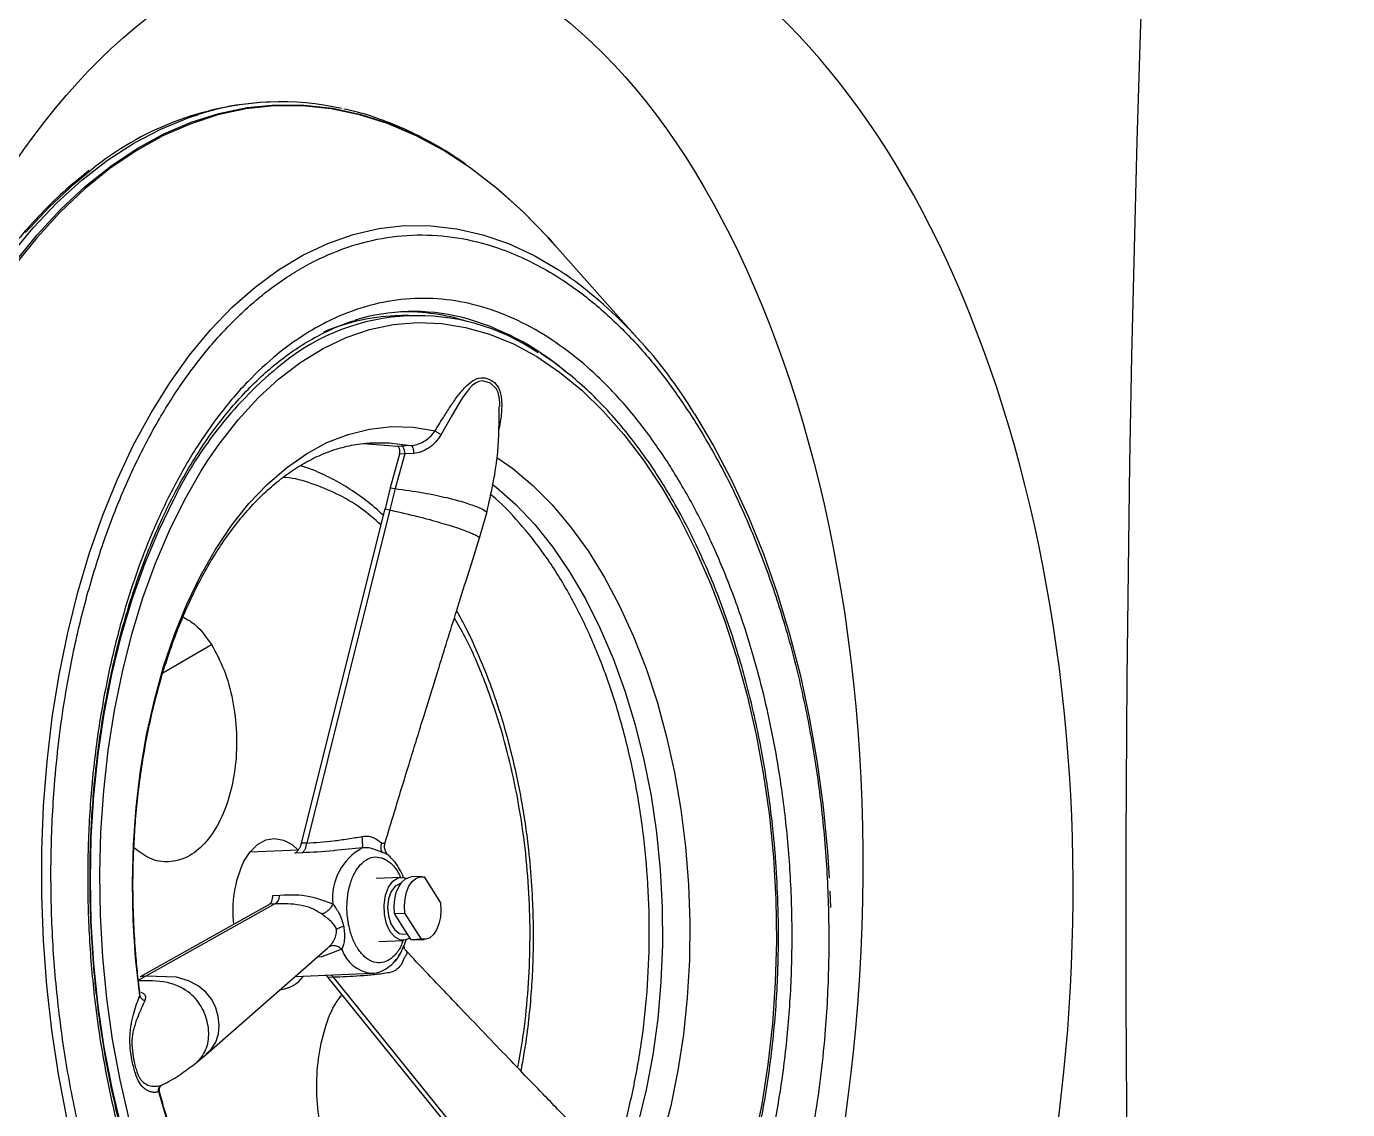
# Model space of a CAD drawing. Extents: x 398 to 509, y 623 to 780.
# Drawn here: x 406.447 to 410.572, y 688.96 to 692.341 of the extents above; entities that cross this region are included whole.
import ezdxf

# ---------------------------------------------------------------- set-up
doc = ezdxf.new("R2010")
doc.units = 0
doc.header["$MEASUREMENT"] = 0
for name, color, linetype in [('1', 4, 'Continuous'), ('2', 3, 'Continuous'), ('JET', 3, 'Continuous')]:
    doc.layers.add(name, color=color, linetype=linetype)

# ---------------------------------------------------------------- blocks, each defined once
blk = doc.blocks.new('5D-R_1645401')
at = {"layer": '1', "color": 3, "linetype": 'Continuous', "lineweight": 25}
for p, q in [((-0.0181, 1.2324), (-0.0696, 1.2328)), ((-1.8101, 0.7107), (-2.129, 0.4498)), ((0.1348, -0.3286), (0.9206, 0.2545)), ((-1.2165, 0.1848), (-1.2936, 0.2103)), ((0.1347, -0.3448), (0.9235, 0.2405)), ((-0.167, -0.0321), (-0.0835, 0.0161)), ((-1.92, -0.0078), (-1.92, -0.0495)), ((-1.5131, -0.0177), (-1.5127, -0.0476)), ((-1.4885, -0.0093), (-1.4878, -0.038)), ((-1.4878, -0.038), (-1.3812, -0.0719)), ((-1.4878, -0.038), (-1.4875, -0.0543)), ((-0.168, -0.0402), (-0.168, -0.0723)), ((0.0288, -0.0723), (0.0288, -0.0402)), ((-1.5125, -0.06), (-1.5251, -0.165)), ((-1.5127, -0.0476), (-1.5124, -0.06)), ((-1.4875, -0.0543), (-1.3838, -0.0874)), ((-1.3838, -0.0874), (-1.3812, -0.0719)), ((-1.3812, -0.0719), (-1.3152, -0.0913)), ((0.0278, -0.0482), (-0.0557, -0.0964)), ((0.0278, -0.0804), (-0.0139, -0.1045)), ((0.0278, -0.0482), (0.0278, -0.0804)), ((0.0288, -0.0723), (0.0278, -0.0804)), ((-1.3838, -0.0874), (-1.3192, -0.1064)), ((-1.3192, -0.1064), (-1.3152, -0.0913)), ((-0.2871, -0.4101), (-1.3192, -0.1064)), ((-1.3152, -0.0913), (-0.287, -0.3938)), ((-0.168, -0.1045), (-0.168, -0.1813)), ((-0.0557, -0.1286), (-0.0557, -0.0964)), ((-0.0139, -0.1045), (-0.0557, -0.1286)), ((0.0091, -0.1045), (0.0091, -0.0912)), ((0.0288, -0.1813), (0.0288, -0.1045)), ((-1.5271, -0.1446), (-1.5272, -0.138)), ((-0.265, -0.2206), (-0.2599, -0.3081)), ((0.1273, -0.4466), (0.1273, -0.207)), ((0.0486, -0.2979), (0.0696, -0.3616)), ((0.1348, -0.3286), (0.1347, -0.3448)), ((0.0412, -0.3403), (0.0363, -0.3352)), ((0.0392, -0.3361), (0.0412, -0.3403)), ((0.3579, -0.7334), (0.0425, -0.3413)), ((0.0696, -0.3616), (0.0705, -0.3761)), ((-0.287, -0.3938), (-0.2871, -0.4101)), ((-0.2574, -0.4097), (-0.2575, -0.4317)), ((-2.6031, -0.4145), (-2.6031, -0.4256)), ((-0.2664, -0.421), (-0.2664, -0.572)), ((-0.1283, -0.5063), (-0.1286, -0.4841)), ((-0.1018, -0.5008), (0.1074, -0.9125)), ((-0.1018, -0.5008), (-0.1015, -0.5172)), ((-0.1015, -0.5172), (0.1084, -0.9305)), ((-0.8366, -0.8202), (-0.9185, -0.6655)), ((0.3878, -0.7726), (0.3591, -0.7348)), ((0.4488, -0.8777), (0.448, -0.8756)), ((0.4699, -0.8856), (0.4691, -0.8877)), ((0.1074, -0.9125), (0.1209, -0.939)), ((0.1074, -0.9125), (0.1084, -0.9305)), ((0.1667, -0.9345), (0.1582, -0.9341))]:
    blk.add_line(p, q, dxfattribs=at)
at = {"layer": '1', "color": 3, "linetype": 'Continuous', "lineweight": 25, "flags": 128}
for points in [[(-1.576, 0.8712), (-1.4731, 0.9267), (-1.3641, 0.9782), (-1.2495, 1.0255), (-1.1297, 1.0683), (-1.0052, 1.1064), (-0.8767, 1.1397), (-0.7446, 1.168), (-0.6096, 1.1912), (-0.4722, 1.2092), (-0.3331, 1.2219), (-0.1928, 1.2293), (-0.1101, 1.2311)], [(-1.4917, -0.6538), (-1.5428, -0.6154), (-1.6161, -0.5532), (-1.6815, -0.488), (-1.7387, -0.4204), (-1.7873, -0.3506), (-1.8272, -0.2789), (-1.8582, -0.2058), (-1.8801, -0.1316), (-1.8927, -0.0567), (-1.896, 0.0186), (-1.89, 0.0938), (-1.8748, 0.1685), (-1.8503, 0.2425), (-1.8168, 0.3152), (-1.7744, 0.3864), (-1.7233, 0.4556), (-1.6637, 0.5226), (-1.5961, 0.5869), (-1.5206, 0.6483), (-1.4378, 0.7064), (-1.348, 0.761), (-1.2516, 0.8117), (-1.1493, 0.8583), (-1.0414, 0.9006), (-0.9286, 0.9384), (-0.8115, 0.9714), (-0.6905, 0.9995), (-0.5664, 1.0225), (-0.4397, 1.0404), (-0.3112, 1.053), (-0.1814, 1.0603), (-0.0511, 1.0622), (0.0792, 1.0588), (0.2087, 1.05), (0.3367, 1.0359), (0.4627, 1.0165), (0.586, 0.992), (0.706, 0.9625)], [(-1.4653, 0.249), (-1.4285, 0.2974), (-1.3735, 0.3578), (-1.3104, 0.4156), (-1.2397, 0.4703), (-1.1618, 0.5216), (-1.0771, 0.5693), (-0.9862, 0.6129), (-0.8896, 0.6524), (-0.788, 0.6873), (-0.6819, 0.7175), (-0.5721, 0.7428), (-0.4592, 0.763), (-0.3438, 0.7781), (-0.2268, 0.7879), (-0.1088, 0.7923), (0.0094, 0.7914), (0.1272, 0.7852), (0.2437, 0.7736), (0.3584, 0.7568), (0.4703, 0.7348), (0.579, 0.7078), (0.6836, 0.676)], [(-1.3829, 0.2307), (-1.3724, 0.243), (-1.3157, 0.3022), (-1.251, 0.3586), (-1.1786, 0.4117), (-1.0991, 0.4614), (-1.0129, 0.5072), (-0.9207, 0.5488), (-0.8229, 0.5861), (-0.7203, 0.6187), (-0.6135, 0.6464), (-0.5031, 0.6691), (-0.39, 0.6866), (-0.2748, 0.6988), (-0.1582, 0.7056), (-0.0411, 0.707), (0.0758, 0.703), (0.1918, 0.6935), (0.3061, 0.6787), (0.418, 0.6587), (0.5267, 0.6335), (0.6316, 0.6034), (0.7319, 0.5685), (0.7949, 0.5432)], [(-2.1342, -1.23), (-2.2188, -1.1558), (-2.2955, -1.0788), (-2.3639, -0.9992), (-2.4237, -0.9173), (-2.4748, -0.8335), (-2.5169, -0.748), (-2.5499, -0.6612), (-2.5737, -0.5734), (-2.5882, -0.4849), (-2.5933, -0.3961), (-2.589, -0.3073), (-2.5754, -0.2188), (-2.5524, -0.1309), (-2.5202, -0.044), (-2.4789, 0.0416), (-2.4286, 0.1256), (-2.3695, 0.2076), (-2.3019, 0.2874), (-2.226, 0.3647), (-2.142, 0.4392), (-2.1168, 0.4598)], [(0.5383, -1.1772), (0.402, -1.1978), (0.2637, -1.2131), (0.1239, -1.2232), (-0.0168, -1.2279), (-0.1576, -1.2272), (-0.2981, -1.2212), (-0.4376, -1.2098), (-0.5755, -1.1931), (-0.7111, -1.1712), (-0.844, -1.1442), (-0.9735, -1.1121), (-1.099, -1.0752), (-1.22, -1.0336), (-1.336, -0.9874), (-1.4464, -0.9369), (-1.5509, -0.8823), (-1.6488, -0.8239), (-1.7399, -0.7618), (-1.8236, -0.6964), (-1.8997, -0.628), (-1.9677, -0.5568), (-2.0275, -0.4831), (-2.0787, -0.4074), (-2.1211, -0.3298), (-2.1546, -0.2508), (-2.1789, -0.1707), (-2.194, -0.0899), (-2.1999, -0.0086), (-2.1964, 0.0727), (-2.1836, 0.1537), (-2.1615, 0.234), (-2.1304, 0.3133), (-2.0902, 0.3912), (-2.0411, 0.4675), (-2.0256, 0.4889)], [(0.5777, -0.8608), (0.4691, -0.8877)], [(-2.129, 0.4498), (-2.1466, 0.4353), (-2.2298, 0.3606), (-2.305, 0.2832), (-2.3718, 0.2033), (-2.4301, 0.1212), (-2.4796, 0.0371), (-2.5202, -0.0485), (-2.5516, -0.1354), (-2.5738, -0.2232), (-2.5867, -0.3116), (-2.5902, -0.4003), (-2.5843, -0.489), (-2.5691, -0.5773), (-2.5446, -0.665), (-2.5109, -0.7516), (-2.4681, -0.8368), (-2.4164, -0.9204), (-2.3559, -1.002), (-2.2869, -1.0813), (-2.2097, -1.1581), (-2.1246, -1.2319)], [(-1.6241, 0.2654), (-1.6366, 0.2656), (-1.6524, 0.2646), (-1.6678, 0.2614), (-1.6805, 0.2561), (-1.6979, 0.2384), (-1.7058, 0.2146), (-1.7047, 0.2031), (-1.6999, 0.1918), (-1.6926, 0.1816), (-1.6825, 0.1711), (-1.6711, 0.1613), (-1.6573, 0.1507), (-1.6411, 0.1393), (-1.5981, 0.1115), (-1.5436, 0.0779), (-1.5436, 0.0779)], [(0.1667, -0.9345), (0.0492, -0.9425), (-0.0689, -0.9453), (-0.1871, -0.9426), (-0.3045, -0.9346), (-0.4205, -0.9213), (-0.5344, -0.9028), (-0.6453, -0.8792), (-0.7527, -0.8506), (-0.8559, -0.8173), (-0.9542, -0.7793), (-1.0471, -0.7371), (-1.1339, -0.6907), (-1.2142, -0.6406), (-1.2874, -0.587), (-1.3531, -0.5302), (-1.4109, -0.4707), (-1.4604, -0.4087), (-1.5013, -0.3446), (-1.5333, -0.2789), (-1.5564, -0.2119), (-1.5702, -0.1441), (-1.5748, -0.0759), (-1.5701, -0.0077), (-1.5561, 0.0601)], [(-0.0835, 0.0161), (-0.0608, 0.0164), (-0.0385, 0.0137), (-0.0179, 0.0082), (0, 0), (0.0141, -0.0103), (0.0238, -0.0222), (0.0284, -0.0351), (0.0278, -0.0482)], [(-1.5272, -0.138), (-1.5247, -0.085), (-1.5131, -0.0177)], [(-0.0557, -0.0964), (-0.0784, -0.0968), (-0.1007, -0.0941), (-0.1213, -0.0885), (-0.1392, -0.0804), (-0.1533, -0.07), (-0.163, -0.0581), (-0.1676, -0.0453), (-0.167, -0.0321)], [(-0.0557, -0.1286), (-0.0784, -0.1289), (-0.1007, -0.1262), (-0.1213, -0.1207), (-0.1392, -0.1125), (-0.1533, -0.1022), (-0.163, -0.0903), (-0.1676, -0.0774), (-0.168, -0.0723)], [(0.022, -0.0837), (0.0276, -0.0956), (0.0276, -0.1134), (0.0181, -0.1303), (0, -0.1446), (-0.0249, -0.1551), (-0.0542, -0.1606), (-0.085, -0.1606), (-0.1143, -0.1551), (-0.1392, -0.1446), (-0.1573, -0.1303), (-0.1668, -0.1134), (-0.1668, -0.0956), (-0.164, -0.0884)], [(-0.1483, -0.1065), (-0.148, -0.1084), (-0.141, -0.1237), (-0.1253, -0.1366), (-0.1029, -0.1457), (-0.0765, -0.1498), (-0.0492, -0.1484), (-0.0244, -0.1417), (-0.0051, -0.1305), (0.0065, -0.1162), (0.0091, -0.1045)], [(0.577, -1.0087), (0.4517, -1.0328), (0.3237, -1.0516), (0.1937, -1.0652), (0.0624, -1.0733), (-0.0696, -1.076), (-0.2016, -1.0733), (-0.3329, -1.0652), (-0.4629, -1.0516), (-0.5909, -1.0328), (-0.7162, -1.0087), (-0.8383, -0.9795), (-0.9564, -0.9454), (-1.07, -0.9065), (-1.1785, -0.863), (-1.2813, -0.8151), (-1.378, -0.7632)], [(-0.2365, -0.5932), (-0.2667, -0.5718), (-0.2888, -0.5473), (-0.302, -0.5208), (-0.3056, -0.4933), (-0.2996, -0.4659), (-0.2841, -0.4398), (-0.2664, -0.4215)], [(-1.861, -1.4487), (-1.9669, -1.3837), (-2.0657, -1.3151), (-2.1571, -1.2432), (-2.2408, -1.1682), (-2.3163, -1.0904), (-2.3835, -1.0101), (-2.4421, -0.9275), (-2.4919, -0.8431), (-2.5326, -0.757), (-2.5642, -0.6697), (-2.5734, -0.6377)], [(0.5513, -0.9837), (0.4272, -1.0068), (0.3005, -1.0247), (0.172, -1.0373), (0.0422, -1.0446), (-0.0881, -1.0465), (-0.2184, -1.043), (-0.3479, -1.0342), (-0.4759, -1.0201), (-0.6019, -1.0008), (-0.7252, -0.9763), (-0.8452, -0.9468), (-0.9612, -0.9124), (-1.0726, -0.8733), (-1.179, -0.8298), (-1.2796, -0.782), (-1.3742, -0.7301), (-1.462, -0.6745), (-1.4917, -0.6538)], [(0.3587, -0.7357), (0.3451, -0.7197), (0.3218, -0.7033), (0.2963, -0.6936), (0.2694, -0.6901), (0.242, -0.6919), (0.2149, -0.6985), (0.1889, -0.7103), (0.165, -0.7276), (0.144, -0.7508), (0.1269, -0.7805), (0.1144, -0.8171), (0.1074, -0.9125), (0.1074, -0.9125)], [(-2.2275, -1.1919), (-2.3044, -1.1145), (-2.373, -1.0346), (-2.4149, -0.9788)]]:
    blk.add_lwpolyline(points, dxfattribs=at)
at = {"layer": '1', "color": 3, "linetype": 'Continuous', "lineweight": 25}
for centre, radius, start, end in [((-0.8674, -0.4176), 1.4707, 118.8021, 141.9501), ((-1.116, -0.0864), 0.8273, 137.3838, 162.9639), ((-1.2487, -0.0079), 0.6694, 143.3196, 217.032), ((-1.286, -0.0468), 0.6459, 160.0954, 178.6537), ((-1.2994, -0.0187), 0.6322, 163.9559, 194.3151), ((-1.2777, -0.0473), 0.6423, 180.1915, 200.9594), ((-1.7446, -0.4145), 0.8583, 164.8511, 195.0744), ((-0.1061, -0.1437), 0.1765, 205.8225, 274.1829), ((0.0184, -0.1923), 0.1098, 285.9385, 352.2569), ((-0.7783, 0.3358), 1.252, 216.6258, 241.3785), ((-1.6488, -0.4095), 0.9544, 180.9645, 216.6151), ((0.0652, -0.5018), 0.1017, 2.8463, 52.4006), ((-0.0728, -0.2815), 0.352, 242.2977, 274.8494)]:
    blk.add_arc(centre, radius, start, end, dxfattribs=at)
for points, knots in [([(-1.5544, 0.8705), (-1.5079, 0.896), (-1.415, 0.9469), (-1.2579, 1.0148), (-1.088, 1.0757), (-0.9024, 1.1283), (-0.7061, 1.1707), (-0.4991, 1.2021), (-0.2863, 1.2213), (-0.0696, 1.2277), (0.1471, 1.2213), (0.3367, 1.2042), (0.4985, 1.1813), (0.6334, 1.1566), (0.7843, 1.1223), (0.9487, 1.0757), (1.1188, 1.0149), (1.2752, 0.9466), (1.4173, 0.8717), (1.5469, 0.7897), (1.6653, 0.6994), (1.7706, 0.6012), (1.8618, 0.4941), (1.9353, 0.3808), (1.9895, 0.2613), (2.0228, 0.1385), (2.0339, 0.0134), (2.0228, -0.1117), (1.9932, -0.2212), (1.9536, -0.3146), (1.9108, -0.3924), (1.8514, -0.4796), (1.7707, -0.5745), (1.6652, -0.6726), (1.5475, -0.7633), (1.4593, -0.817), (1.4152, -0.8438)], [0, 0, 0, 0, 0.029122, 0.058246, 0.089117, 0.11999, 0.152147, 0.184307, 0.217148, 0.249992, 0.282834, 0.315678, 0.337137, 0.358548, 0.38001, 0.41088, 0.441754, 0.470875, 0.5, 0.529122, 0.558246, 0.589117, 0.61999, 0.652147, 0.684307, 0.717148, 0.749992, 0.782834, 0.815678, 0.837137, 0.858548, 0.88001, 0.91088, 0.941754, 0.970876, 1, 1, 1, 1]), ([(1.275, -0.7629), (1.3149, -0.7386), (1.3948, -0.69), (1.5014, -0.6078), (1.5969, -0.519), (1.6794, -0.422), (1.746, -0.3194), (1.7951, -0.2112), (1.8253, -0.0999), (1.8353, 0.0134), (1.8253, 0.1266), (1.7984, 0.2258), (1.7626, 0.3103), (1.7238, 0.3809), (1.67, 0.4598), (1.5969, 0.5457), (1.5015, 0.6346), (1.3943, 0.7164), (1.2769, 0.7907), (1.1483, 0.8585), (1.0066, 0.9203), (0.8526, 0.9754), (0.6845, 1.023), (0.5068, 1.0615), (0.3194, 1.0898), (0.1266, 1.1073), (-0.0696, 1.1131), (-0.2658, 1.1073), (-0.4375, 1.0917), (-0.584, 1.0711), (-0.7062, 1.0487), (-0.8429, 1.0176), (-0.9918, 0.9754), (-1.1457, 0.9203), (-1.288, 0.8588), (-1.3721, 0.8126), (-1.4142, 0.7896)], [0, 0, 0, 0, 0.029122, 0.058246, 0.089116, 0.11999, 0.152147, 0.184307, 0.217148, 0.249992, 0.282833, 0.315678, 0.337137, 0.358548, 0.38001, 0.41088, 0.441754, 0.470875, 0.5, 0.529122, 0.558246, 0.589117, 0.61999, 0.652147, 0.684307, 0.717148, 0.749992, 0.782833, 0.815678, 0.837137, 0.858548, 0.88001, 0.91088, 0.941753, 0.970876, 1, 1, 1, 1]), ([(-0.0696, 1.0687), (-0.113, 1.0682), (-0.1736, 1.0676), (-0.2625, 1.0631), (-0.3376, 1.0578), (-0.4264, 1.049), (-0.5186, 1.0371), (-0.6139, 1.0218), (-0.7104, 1.0029), (-0.807, 0.9804), (-0.9028, 0.9544), (-0.9971, 0.9248), (-1.0891, 0.8918), (-1.1783, 0.8554), (-1.2641, 0.8158), (-1.3461, 0.7731), (-1.4239, 0.7275), (-1.4971, 0.679), (-1.5655, 0.6279), (-1.6286, 0.5742), (-1.6864, 0.5182), (-1.7378, 0.4597), (-1.7701, 0.4198), (-1.7833, 0.3991), (-1.7834, 0.3989)], [0, 0, 0, 0, 0.059397, 0.083056, 0.122338, 0.162993, 0.206486, 0.251755, 0.29837, 0.345988, 0.394367, 0.44333, 0.492745, 0.542515, 0.592565, 0.642843, 0.69331, 0.743945, 0.794736, 0.845684, 0.896804, 0.948125, 0.999692, 1, 1, 1, 1]), ([(1.6477, 0.3931), (1.6456, 0.3965), (1.6298, 0.4212), (1.5938, 0.4657), (1.5396, 0.5262), (1.4783, 0.5842), (1.4111, 0.6399), (1.338, 0.6929), (1.2595, 0.743), (1.1757, 0.7901), (1.0872, 0.8339), (0.9942, 0.8744), (0.8973, 0.9113), (0.7968, 0.9446), (0.6934, 0.974), (0.5877, 0.9994), (0.4807, 1.0208), (0.3741, 1.038), (0.2707, 1.051), (0.1798, 1.0593), (0.0986, 1.0645), (0.0186, 1.068), (-0.0381, 1.0684), (-0.0696, 1.0687)], [0, 0, 0, 0, 0.008361, 0.061458, 0.114546, 0.167616, 0.220662, 0.273676, 0.326652, 0.379578, 0.432445, 0.485236, 0.537928, 0.590483, 0.642841, 0.694897, 0.746454, 0.797091, 0.84572, 0.890677, 0.922616, 0.957095, 1, 1, 1, 1]), ([(1.4152, -0.8438), (1.3687, -0.8692), (1.2758, -0.9202), (1.1187, -0.9881), (0.9488, -1.049), (0.7632, -1.1016), (0.5669, -1.144), (0.36, -1.1753), (0.1471, -1.1946), (-0.0696, -1.201), (-0.2863, -1.1946), (-0.4759, -1.1774), (-0.6377, -1.1546), (-0.7725, -1.1299), (-0.9235, -1.0956), (-1.0879, -1.049), (-1.258, -0.9882), (-1.4144, -0.9198), (-1.5565, -0.845), (-1.6861, -0.763), (-1.8045, -0.6727), (-1.9098, -0.5745), (-2.0009, -0.4674), (-2.0745, -0.3541), (-2.1287, -0.2346), (-2.162, -0.1117), (-2.1731, 0.0134), (-2.162, 0.1384), (-2.1324, 0.2479), (-2.0928, 0.3413), (-2.05, 0.4192), (-1.9906, 0.5063), (-1.9099, 0.6013), (-1.8044, 0.6993), (-1.6867, 0.79), (-1.5985, 0.8437), (-1.5544, 0.8705)], [0, 0, 0, 0, 0.029122, 0.058246, 0.089117, 0.11999, 0.152147, 0.184307, 0.217148, 0.249992, 0.282834, 0.315678, 0.337137, 0.358548, 0.38001, 0.41088, 0.441754, 0.470875, 0.5, 0.529122, 0.558246, 0.589117, 0.61999, 0.652147, 0.684307, 0.717148, 0.749992, 0.782834, 0.815678, 0.837137, 0.858548, 0.88001, 0.91088, 0.941754, 0.970876, 1, 1, 1, 1]), ([(-1.4142, 0.7896), (-1.4541, 0.7653), (-1.534, 0.7167), (-1.6406, 0.6346), (-1.7361, 0.5457), (-1.8186, 0.4487), (-1.8852, 0.3461), (-1.9343, 0.2379), (-1.9645, 0.1266), (-1.9745, 0.0134), (-1.9645, -0.0999), (-1.9376, -0.199), (-1.9018, -0.2836), (-1.863, -0.3541), (-1.8092, -0.433), (-1.7361, -0.519), (-1.6407, -0.6079), (-1.5335, -0.6897), (-1.4161, -0.7639), (-1.2875, -0.8317), (-1.1458, -0.8936), (-0.9918, -0.9487), (-0.8237, -0.9963), (-0.646, -1.0347), (-0.4586, -1.0631), (-0.2658, -1.0805), (-0.0696, -1.0863), (0.1266, -1.0805), (0.2983, -1.065), (0.4448, -1.0443), (0.567, -1.0219), (0.7037, -0.9909), (0.8526, -0.9487), (1.0065, -0.8935), (1.1488, -0.832), (1.2329, -0.7859), (1.275, -0.7629)], [0, 0, 0, 0, 0.029122, 0.058246, 0.089116, 0.11999, 0.152147, 0.184307, 0.217148, 0.249992, 0.282833, 0.315678, 0.337137, 0.358548, 0.38001, 0.41088, 0.441754, 0.470875, 0.5, 0.529122, 0.558246, 0.589117, 0.61999, 0.652147, 0.684307, 0.717148, 0.749992, 0.782833, 0.815678, 0.837137, 0.858548, 0.88001, 0.91088, 0.941753, 0.970876, 1, 1, 1, 1]), ([(0.757, 0.5152), (0.7339, 0.5247), (0.6652, 0.5531), (0.5396, 0.59), (0.3832, 0.6259), (0.2202, 0.6506), (0.0536, 0.6644), (-0.1148, 0.667), (-0.2825, 0.6584), (-0.4475, 0.6387), (-0.6073, 0.6082), (-0.7601, 0.5672), (-0.9036, 0.5164), (-1.036, 0.4563), (-1.156, 0.3879), (-1.2596, 0.3114), (-1.3247, 0.256), (-1.35, 0.225), (-1.3514, 0.2233)], [0, 0, 0, 0, 0.034744, 0.103407, 0.172071, 0.240734, 0.309397, 0.37806, 0.446724, 0.515387, 0.58405, 0.652713, 0.721377, 0.79004, 0.858703, 0.927367, 0.99603, 1, 1, 1, 1]), ([(0.7143, 0.4788), (0.6886, 0.4559), (0.6422, 0.4144), (0.5797, 0.3586), (0.5275, 0.3122), (0.4755, 0.266), (0.4138, 0.2112), (0.3361, 0.1425), (0.2424, 0.06), (0.1482, -0.0226), (0.0849, -0.0776), (0.0586, -0.1006)], [0, 0, 0, 0, 0.117918, 0.213732, 0.287447, 0.35753, 0.45268, 0.570843, 0.713483, 0.880584, 1, 1, 1, 1]), ([(-0.0695, 0.3039), (-0.107, 0.3034), (-0.1596, 0.3027), (-0.2369, 0.2983), (-0.3025, 0.293), (-0.3799, 0.2843), (-0.46, 0.2724), (-0.5424, 0.257), (-0.6254, 0.2382), (-0.7081, 0.2158), (-0.7895, 0.1899), (-0.8686, 0.1605), (-0.9367, 0.1319), (-0.9765, 0.1119), (-0.9923, 0.1039)], [0, 0, 0, 0, 0.112082, 0.157256, 0.232167, 0.309724, 0.392695, 0.479025, 0.567888, 0.658627, 0.750785, 0.844029, 0.938121, 1, 1, 1, 1]), ([(0.4408, 0.2352), (0.4094, 0.2424), (0.3351, 0.2594), (0.2119, 0.2774), (0.0737, 0.2902), (-0.0671, 0.2944), (-0.2079, 0.2904), (-0.3464, 0.2781), (-0.4809, 0.2579), (-0.6225, 0.2276), (-0.7667, 0.1848), (-0.8873, 0.1393), (-0.9498, 0.1065), (-0.9699, 0.0959)], [0, 0, 0, 0, 0.067305, 0.158737, 0.252092, 0.34546, 0.438814, 0.532182, 0.6236, 0.715033, 0.831995, 0.945782, 1, 1, 1, 1]), ([(0.4522, 0.2453), (0.4337, 0.2496), (0.3852, 0.261), (0.3054, 0.275), (0.2169, 0.2874), (0.1392, 0.2952), (0.069, 0.3002), (0.0019, 0.3033), (-0.0452, 0.3037), (-0.0695, 0.3039)], [0, 0, 0, 0, 0.111593, 0.293426, 0.466824, 0.622034, 0.7359, 0.863635, 1, 1, 1, 1]), ([(-1.5561, 0.0601), (-1.5685, 0.0682), (-1.5919, 0.0837), (-1.6243, 0.1063), (-1.6496, 0.1252), (-1.6685, 0.1408), (-1.6822, 0.1532), (-1.6976, 0.1691), (-1.7127, 0.1901), (-1.7179, 0.2168), (-1.7088, 0.2406), (-1.6939, 0.258), (-1.6752, 0.2663), (-1.6594, 0.27), (-1.6417, 0.2714), (-1.6141, 0.2708), (-1.5823, 0.2666), (-1.5572, 0.2598), (-1.5481, 0.2574)], [0, 0, 0, 0, 0.089, 0.169232, 0.241014, 0.284826, 0.324901, 0.36149, 0.434702, 0.511778, 0.598997, 0.681099, 0.720567, 0.761412, 0.799404, 0.841109, 0.941869, 1, 1, 1, 1]), ([(-1.2935, 0.2103), (-1.3562, 0.2273), (-1.4649, 0.2568), (-1.5768, 0.2609), (-1.6242, 0.2626)], [0, 0, 0, 0, 0.576411, 1, 1, 1, 1]), ([(-1.3812, -0.0719), (-1.3761, -0.0436), (-1.3691, -0.0044), (-1.3558, 0.052), (-1.3467, 0.0866), (-1.3375, 0.1173), (-1.3258, 0.1521), (-1.3119, 0.1865), (-1.3006, 0.2062), (-1.295, 0.2115), (-1.2938, 0.2101), (-1.2937, 0.2099)], [0, 0, 0, 0, 0.263327, 0.366248, 0.455986, 0.537167, 0.613775, 0.762478, 0.911182, 0.98779, 1, 1, 1, 1]), ([(-2.3824, 0.1906), (-2.3912, 0.1793), (-2.4188, 0.144), (-2.4581, 0.0827), (-2.5006, 0.0067), (-2.5355, -0.0712), (-2.5593, -0.1345), (-2.5685, -0.1721), (-2.5712, -0.1829)], [0, 0, 0, 0, 0.095705, 0.299386, 0.504011, 0.709796, 0.917009, 1, 1, 1, 1]), ([(-1.3152, -0.0913), (-1.3078, -0.0637), (-1.2975, -0.0254), (-1.2806, 0.0297), (-1.2695, 0.0638), (-1.2589, 0.094), (-1.2491, 0.1202), (-1.2402, 0.1422), (-1.2324, 0.16), (-1.2254, 0.1741), (-1.2201, 0.1826), (-1.2171, 0.1861), (-1.2166, 0.1847), (-1.2166, 0.1846)], [0, 0, 0, 0, 0.26727, 0.372028, 0.463139, 0.545015, 0.621583, 0.695796, 0.769379, 0.842962, 0.917175, 0.993743, 1, 1, 1, 1]), ([(-0.2783, -0.1493), (-0.309, -0.1386), (-0.3895, -0.1104), (-0.5168, -0.0655), (-0.6664, -0.0126), (-0.828, 0.045), (-1.0135, 0.1114), (-1.1458, 0.1593), (-1.2165, 0.1848)], [0, 0, 0, 0, 0.097723, 0.256616, 0.406091, 0.575438, 0.773397, 1, 1, 1, 1]), ([(-1.5561, 0.0601), (-1.5553, 0.0611), (-1.5536, 0.0631), (-1.5502, 0.0677), (-1.5468, 0.0728), (-1.5446, 0.0762), (-1.5436, 0.0779)], [0, 0, 0, 0, 0.243844, 0.49999, 0.756142, 1, 1, 1, 1]), ([(-1.5131, -0.0177), (-1.5136, -0.0113), (-1.5147, 0.0022), (-1.5235, 0.0234), (-1.537, 0.0442), (-1.5497, 0.0547), (-1.5561, 0.0601)], [0, 0, 0, 0, 0.224005, 0.47408, 0.734485, 1, 1, 1, 1]), ([(-1.5436, 0.0779), (-1.5355, 0.0721), (-1.5196, 0.0608), (-1.5023, 0.0379), (-1.4909, 0.0138), (-1.4893, -0.0018), (-1.4885, -0.0093)], [0, 0, 0, 0, 0.267639, 0.526365, 0.768619, 1, 1, 1, 1]), ([(-1.4885, -0.0093), (-1.4897, -0.0092), (-1.4923, -0.009), (-1.4964, -0.0091), (-1.5006, -0.0096), (-1.5045, -0.0106), (-1.5079, -0.0121), (-1.5105, -0.0138), (-1.5123, -0.0157), (-1.5129, -0.017), (-1.5131, -0.0177)], [0, 0, 0, 0, 0.114716, 0.237582, 0.366576, 0.498967, 0.631506, 0.760949, 0.884469, 1, 1, 1, 1]), ([(-1.4878, -0.038), (-1.4891, -0.0379), (-1.4917, -0.0376), (-1.4958, -0.0377), (-1.5001, -0.0383), (-1.504, -0.0395), (-1.5075, -0.0412), (-1.5101, -0.0432), (-1.5119, -0.0454), (-1.5125, -0.0469), (-1.5127, -0.0476)], [0, 0, 0, 0, 0.114921, 0.23807, 0.367372, 0.500004, 0.632629, 0.761939, 0.885084, 1, 1, 1, 1]), ([(-1.4875, -0.0543), (-1.4889, -0.0538), (-1.4916, -0.053), (-1.4959, -0.0524), (-1.5, -0.0524), (-1.5038, -0.053), (-1.5071, -0.0541), (-1.5097, -0.0557), (-1.5117, -0.0577), (-1.5122, -0.0594), (-1.5125, -0.0601)], [0, 0, 0, 0, 0.1275031, 0.2540727, 0.3822604, 0.5073468, 0.6297373, 0.7549501, 0.8789094, 1, 1, 1, 1]), ([(-1.3006, -0.1139), (-1.3069, -0.12), (-1.3303, -0.1429), (-1.3648, -0.1849), (-1.4042, -0.2397), (-1.4362, -0.2969), (-1.4563, -0.3389), (-1.4634, -0.3621), (-1.4644, -0.3652)], [0, 0, 0, 0, 0.0809251, 0.3005897, 0.5211685, 0.7428515, 0.9659766, 1, 1, 1, 1]), ([(-1.2698, -0.1209), (-1.2882, -0.1404), (-1.3287, -0.1832), (-1.3737, -0.2541), (-1.4089, -0.3316), (-1.4275, -0.3873), (-1.4302, -0.4172), (-1.4304, -0.42)], [0, 0, 0, 0, 0.210936, 0.463221, 0.715544, 0.973171, 1, 1, 1, 1]), ([(-0.1657, -0.096), (-0.1691, -0.0971), (-0.1813, -0.101), (-0.2, -0.1105), (-0.221, -0.1236), (-0.232, -0.1344), (-0.2372, -0.1395)], [0, 0, 0, 0, 0.1171102, 0.4144751, 0.721296, 1, 1, 1, 1]), ([(-0.2293, -0.1566), (-0.2247, -0.149), (-0.2152, -0.1336), (-0.1933, -0.116), (-0.1747, -0.1084), (-0.168, -0.1057)], [0, 0, 0, 0, 0.377509, 0.777589, 1, 1, 1, 1]), ([(0.0288, -0.1057), (0.0352, -0.1082), (0.0538, -0.1157), (0.0756, -0.1337), (0.0921, -0.1567), (0.0975, -0.181), (0.0923, -0.2056), (0.0756, -0.2294), (0.0482, -0.2498), (0.0133, -0.2654), (-0.0137, -0.2708), (-0.0268, -0.2735)], [0, 0, 0, 0, 0.063006, 0.184356, 0.301425, 0.411812, 0.526626, 0.646998, 0.768844, 0.887777, 1, 1, 1, 1]), ([(0.0497, -0.1055), (0.0482, -0.1047), (0.041, -0.1007), (0.0325, -0.098), (0.0257, -0.0958)], [0, 0, 0, 0, 0.2052356, 1, 1, 1, 1]), ([(0.0598, -0.0996), (0.0591, -0.1002), (0.0572, -0.1018), (0.0482, -0.1033), (0.0446, -0.1026), (0.044, -0.1025), (0.0442, -0.1025), (0.0442, -0.1026)], [0, 0, 0, 0, 0.299285, 0.794673, 0.89118, 0.996432, 1, 1, 1, 1]), ([(0.0928, -0.134), (0.0927, -0.134), (0.0835, -0.1233), (0.0649, -0.1126), (0.0502, -0.1065), (0.0451, -0.1044)], [0, 0, 0, 0, 0.000762, 0.6536924, 1, 1, 1, 1]), ([(0.1271, -0.2071), (0.1271, -0.2067), (0.1284, -0.1973), (0.1235, -0.179), (0.112, -0.1546), (0.0937, -0.1337), (0.0728, -0.1171), (0.0567, -0.109), (0.0497, -0.1055)], [0, 0, 0, 0, 0.0092128, 0.2243783, 0.4303344, 0.6394515, 0.8435435, 1, 1, 1, 1]), ([(0.0588, -0.1008), (0.0595, -0.1001), (0.0633, -0.096), (0.0675, -0.0951), (0.0716, -0.0963), (0.0739, -0.0977), (0.075, -0.0985), (0.0753, -0.0987), (0.0774, -0.1002), (0.0824, -0.104), (0.0955, -0.11), (0.11, -0.1186), (0.1231, -0.1335), (0.1262, -0.1467), (0.1278, -0.1536)], [0, 0, 0, 0, 0.034046, 0.188399, 0.261831, 0.308088, 0.320971, 0.324949, 0.327299, 0.434597, 0.543608, 0.680475, 0.832968, 1, 1, 1, 1]), ([(-0.0696, -0.9435), (-0.1075, -0.9431), (-0.1608, -0.9424), (-0.239, -0.9382), (-0.3054, -0.9331), (-0.3837, -0.9246), (-0.4649, -0.9132), (-0.5483, -0.8985), (-0.6324, -0.8804), (-0.7161, -0.8589), (-0.7983, -0.8342), (-0.8784, -0.8062), (-0.9557, -0.7752), (-1.0296, -0.7413), (-1.0996, -0.7047), (-1.1653, -0.6656), (-1.2263, -0.6242), (-1.2824, -0.5807), (-1.3332, -0.5353), (-1.3785, -0.4882), (-1.4183, -0.4396), (-1.4522, -0.3895), (-1.4803, -0.338), (-1.5024, -0.285), (-1.5177, -0.2303), (-1.5262, -0.1814), (-1.5262, -0.1507), (-1.5262, -0.1388)], [0, 0, 0, 0, 0.049123, 0.068944, 0.101808, 0.135833, 0.172225, 0.210075, 0.249011, 0.288736, 0.329038, 0.369763, 0.410797, 0.452056, 0.493483, 0.535045, 0.576726, 0.618539, 0.660512, 0.702709, 0.745234, 0.788238, 0.831925, 0.87656, 0.922456, 0.969935, 1, 1, 1, 1]), ([(-0.3007, -0.2199), (-0.3011, -0.2128), (-0.3017, -0.1992), (-0.2943, -0.1813), (-0.2861, -0.1706), (-0.2805, -0.164), (-0.2789, -0.1611), (-0.2781, -0.1598)], [0, 0, 0, 0, 0.296111, 0.561036, 0.794894, 0.900218, 1, 1, 1, 1]), ([(-0.2377, -0.139), (-0.2384, -0.14), (-0.242, -0.1446), (-0.2519, -0.1495), (-0.2657, -0.1524), (-0.2746, -0.1502), (-0.279, -0.1491)], [0, 0, 0, 0, 0.076823, 0.390903, 0.704921, 1, 1, 1, 1]), ([(-0.2781, -0.1598), (-0.2776, -0.1585), (-0.2767, -0.1558), (-0.2771, -0.1516), (-0.2788, -0.1487), (-0.2785, -0.1495), (-0.2784, -0.1496)], [0, 0, 0, 0, 0.206025, 0.423487, 0.90625, 1, 1, 1, 1]), ([(-0.2475, -0.1588), (-0.2498, -0.1598), (-0.2545, -0.1616), (-0.2624, -0.1624), (-0.2704, -0.162), (-0.2756, -0.1605), (-0.2781, -0.1598)], [0, 0, 0, 0, 0.258133, 0.5145614, 0.7634841, 1, 1, 1, 1]), ([(-0.2475, -0.1588), (-0.252, -0.1679), (-0.2583, -0.1808), (-0.2652, -0.2041), (-0.2651, -0.2154), (-0.265, -0.2206)], [0, 0, 0, 0, 0.560684, 0.798467, 1, 1, 1, 1]), ([(-0.2373, -0.1394), (-0.2374, -0.1395), (-0.2412, -0.1415), (-0.2444, -0.1503), (-0.2475, -0.1588)], [0, 0, 0, 0, 0.03226, 1, 1, 1, 1]), ([(-0.0268, -0.2735), (-0.0407, -0.275), (-0.0692, -0.2781), (-0.1129, -0.2745), (-0.1534, -0.2648), (-0.1878, -0.2495), (-0.2143, -0.2297), (-0.2311, -0.2063), (-0.2373, -0.181), (-0.232, -0.1646), (-0.2293, -0.1566)], [0, 0, 0, 0, 0.122833, 0.25, 0.377168, 0.499999, 0.622832, 0.75, 0.877167, 1, 1, 1, 1]), ([(0.1278, -0.1536), (0.1295, -0.1688), (0.1328, -0.1998), (0.1351, -0.2601), (0.1349, -0.3011), (0.1348, -0.3286)], [0, 0, 0, 0, 0.240286, 0.48952, 1, 1, 1, 1]), ([(1.3871, -0.1356), (1.3873, -0.142), (1.3883, -0.1688), (1.3818, -0.2141), (1.3678, -0.2714), (1.3466, -0.3263), (1.3188, -0.3801), (1.2843, -0.4327), (1.2432, -0.4839), (1.1959, -0.5336), (1.1423, -0.5815), (1.0828, -0.6275), (1.0176, -0.6711), (0.9469, -0.7123), (0.8713, -0.7507), (0.791, -0.7861), (0.7066, -0.8183), (0.6184, -0.8469), (0.5394, -0.8692), (0.4889, -0.8804), (0.4698, -0.8847)], [0, 0, 0, 0, 0.0212246, 0.0882182, 0.1497809, 0.2103592, 0.2700487, 0.3290447, 0.3875491, 0.4457313, 0.5037184, 0.5615982, 0.619421, 0.6772069, 0.7349684, 0.7926949, 0.8503535, 0.9078818, 0.9651704, 1, 1, 1, 1]), ([(-0.0696, -1.0772), (-0.1129, -1.0767), (-0.1734, -1.076), (-0.2624, -1.0717), (-0.3377, -1.0665), (-0.4268, -1.0578), (-0.5194, -1.0461), (-0.6149, -1.031), (-0.7118, -1.0124), (-0.8088, -0.9903), (-0.905, -0.9647), (-0.9996, -0.9356), (-1.0919, -0.9031), (-1.1813, -0.8674), (-1.2673, -0.8286), (-1.3496, -0.7869), (-1.4275, -0.7423), (-1.5009, -0.6951), (-1.5693, -0.6454), (-1.6326, -0.5934), (-1.6904, -0.5392), (-1.7426, -0.4831), (-1.789, -0.4251), (-1.8293, -0.3654), (-1.8636, -0.3039), (-1.8907, -0.2407), (-1.9069, -0.1954), (-1.9119, -0.1712), (-1.9124, -0.1686)], [0, 0, 0, 0, 0.048615, 0.068078, 0.100379, 0.133824, 0.16961, 0.206858, 0.245211, 0.284383, 0.324171, 0.364427, 0.40504, 0.445926, 0.487023, 0.528287, 0.569687, 0.611205, 0.652838, 0.694595, 0.736499, 0.778591, 0.820933, 0.863608, 0.906724, 0.950413, 0.994825, 1, 1, 1, 1]), ([(1.7661, -0.1929), (1.7646, -0.1987), (1.7577, -0.2263), (1.7374, -0.2751), (1.7059, -0.3388), (1.6669, -0.4011), (1.6213, -0.4619), (1.5691, -0.521), (1.5106, -0.5782), (1.4458, -0.6332), (1.3752, -0.6858), (1.299, -0.7359), (1.2174, -0.7832), (1.1308, -0.8275), (1.0396, -0.8686), (0.9442, -0.9064), (0.845, -0.9407), (0.7425, -0.9713), (0.6374, -0.9981), (0.5305, -1.021), (0.4231, -1.0399), (0.3178, -1.0544), (0.2209, -1.0646), (0.1358, -1.0709), (0.0411, -1.0759), (-0.0262, -1.0767), (-0.0696, -1.0772)], [0, 0, 0, 0, 0.012086, 0.0575, 0.102661, 0.147597, 0.192353, 0.236973, 0.281496, 0.325953, 0.370366, 0.414746, 0.459098, 0.503423, 0.547713, 0.591954, 0.636119, 0.680169, 0.724031, 0.76758, 0.810566, 0.852403, 0.891318, 0.92304, 0.950456, 1, 1, 1, 1]), ([(-0.265, -0.2206), (-0.2659, -0.2203), (-0.2677, -0.2197), (-0.276, -0.2193), (-0.2875, -0.2193), (-0.2964, -0.2197), (-0.3007, -0.2199)], [0, 0, 0, 0, 0.242377, 0.499965, 0.757579, 1, 1, 1, 1]), ([(-0.287, -0.3938), (-0.2877, -0.3664), (-0.2888, -0.3257), (-0.2946, -0.2659), (-0.2987, -0.2351), (-0.3007, -0.2199)], [0, 0, 0, 0, 0.510492, 0.759729, 1, 1, 1, 1]), ([(-0.0219, -0.289), (-0.0073, -0.2879), (0.0136, -0.2864), (0.0373, -0.2927), (0.045, -0.2962), (0.0486, -0.2979)], [0, 0, 0, 0, 0.559857, 0.797683, 1, 1, 1, 1]), ([(-0.2599, -0.3081), (-0.2598, -0.3089), (-0.2576, -0.3464), (-0.2575, -0.3784), (-0.2574, -0.4097)], [0, 0, 0, 0, 0.023059, 1, 1, 1, 1]), ([(-0.1286, -0.4841), (-0.1282, -0.4525), (-0.1275, -0.395), (-0.1039, -0.3432), (-0.0932, -0.3198)], [0, 0, 0, 0, 0.548419, 1, 1, 1, 1]), ([(-0.0932, -0.3198), (-0.0891, -0.317), (-0.0801, -0.3109), (-0.0567, -0.2972), (-0.0363, -0.2924), (-0.0219, -0.289)], [0, 0, 0, 0, 0.203368, 0.439758, 1, 1, 1, 1]), ([(-0.0932, -0.3198), (-0.0895, -0.3221), (-0.0819, -0.327), (-0.0724, -0.3368), (-0.0658, -0.3473), (-0.0646, -0.3535), (-0.0641, -0.3565)], [0, 0, 0, 0, 0.242413, 0.500013, 0.757613, 1, 1, 1, 1]), ([(-0.0137, -0.3124), (-0.016, -0.3129), (-0.0206, -0.314), (-0.0294, -0.3188), (-0.04, -0.3281), (-0.0529, -0.3428), (-0.0602, -0.3518), (-0.0641, -0.3565)], [0, 0, 0, 0, 0.099792, 0.205113, 0.438939, 0.703878, 1, 1, 1, 1]), ([(-0.0219, -0.289), (-0.0213, -0.2917), (-0.0201, -0.2969), (-0.0179, -0.3036), (-0.0158, -0.3089), (-0.0144, -0.3113), (-0.0137, -0.3124)], [0, 0, 0, 0, 0.25813, 0.514569, 0.763472, 1, 1, 1, 1]), ([(0.0363, -0.3352), (0.0345, -0.3332), (0.0298, -0.328), (0.017, -0.3192), (0.0038, -0.3137), (-0.0066, -0.3118), (-0.0114, -0.3122), (-0.0137, -0.3124)], [0, 0, 0, 0, 0.1868793, 0.4929098, 0.7630732, 0.8847329, 1, 1, 1, 1]), ([(0.0486, -0.2979), (0.0458, -0.3012), (0.0401, -0.3081), (0.0362, -0.32), (0.0358, -0.3299), (0.0384, -0.3345), (0.0392, -0.3361)], [0, 0, 0, 0, 0.2733598, 0.5638778, 0.8544148, 1, 1, 1, 1]), ([(0.1348, -0.3286), (0.1322, -0.33), (0.1292, -0.3316), (0.1275, -0.3338), (0.1273, -0.3342)], [0, 0, 0, 0, 0.8405949, 1, 1, 1, 1]), ([(0.7796, -0.328), (0.7535, -0.341), (0.7012, -0.3669), (0.604, -0.3892), (0.5013, -0.3971), (0.3979, -0.3895), (0.3029, -0.366), (0.2308, -0.3366), (0.2007, -0.312), (0.1904, -0.3035)], [0, 0, 0, 0, 0.153434, 0.306798, 0.460238, 0.613536, 0.76695, 0.920342, 1, 1, 1, 1]), ([(-0.0641, -0.3565), (-0.0709, -0.3666), (-0.0847, -0.3871), (-0.0993, -0.4351), (-0.1008, -0.4743), (-0.1018, -0.5008)], [0, 0, 0, 0, 0.240287, 0.48952, 1, 1, 1, 1]), ([(0.1347, -0.3448), (0.1321, -0.3469), (0.1288, -0.3494), (0.1271, -0.3525), (0.1267, -0.3531)], [0, 0, 0, 0, 0.791252, 1, 1, 1, 1]), ([(-0.2575, -0.4317), (-0.2588, -0.4294), (-0.2614, -0.4249), (-0.2684, -0.4188), (-0.277, -0.4135), (-0.2837, -0.4112), (-0.2871, -0.4101)], [0, 0, 0, 0, 0.247998, 0.497086, 0.748348, 1, 1, 1, 1]), ([(-0.2574, -0.4097), (-0.2587, -0.4078), (-0.2613, -0.404), (-0.2683, -0.3992), (-0.277, -0.3956), (-0.2837, -0.3944), (-0.287, -0.3938)], [0, 0, 0, 0, 0.24551, 0.499966, 0.754436, 1, 1, 1, 1]), ([(-0.1018, -0.5008), (-0.1028, -0.4989), (-0.1047, -0.495), (-0.1108, -0.4901), (-0.1189, -0.4862), (-0.1254, -0.4848), (-0.1286, -0.4841)], [0, 0, 0, 0, 0.245564, 0.500034, 0.75449, 1, 1, 1, 1]), ([(-0.1015, -0.5172), (-0.1025, -0.5159), (-0.1044, -0.5132), (-0.1106, -0.5099), (-0.1185, -0.5074), (-0.125, -0.5067), (-0.1283, -0.5063)], [0, 0, 0, 0, 0.252568, 0.504286, 0.75289, 1, 1, 1, 1]), ([(-0.9185, -0.6655), (-0.8924, -0.6525), (-0.8401, -0.6266), (-0.7429, -0.6043), (-0.6402, -0.5964), (-0.537, -0.6041), (-0.4411, -0.6272), (-0.3585, -0.6636), (-0.2955, -0.7113), (-0.2553, -0.7667), (-0.2425, -0.8261), (-0.2537, -0.8838), (-0.2816, -0.9177), (-0.2947, -0.9335)], [0, 0, 0, 0, 0.091897, 0.183752, 0.275652, 0.367468, 0.459353, 0.551224, 0.643091, 0.734977, 0.826813, 0.918716, 1, 1, 1, 1]), ([(-1.0082, -0.7504), (-1.0002, -0.7375), (-0.9807, -0.7057), (-0.9416, -0.6804), (-0.9185, -0.6655)], [0, 0, 0, 0, 0.408431, 1, 1, 1, 1]), ([(0.3881, -0.7732), (0.382, -0.7654), (0.3701, -0.7505), (0.3459, -0.735), (0.3111, -0.7232), (0.2633, -0.7232), (0.2161, -0.738), (0.1826, -0.7603), (0.1601, -0.7832), (0.1418, -0.8126), (0.122, -0.8651), (0.1213, -0.9081), (0.1209, -0.939)], [0, 0, 0, 0, 0.07602, 0.14619, 0.212408, 0.340941, 0.469475, 0.535693, 0.605863, 0.683429, 0.772391, 1, 1, 1, 1]), ([(0.4478, -0.8757), (0.4469, -0.8734), (0.4388, -0.8532), (0.4188, -0.8181), (0.3977, -0.7872), (0.3879, -0.7726)], [0, 0, 0, 0, 0.063182, 0.560556, 1, 1, 1, 1]), ([(0.4691, -0.8877), (0.4698, -0.8911), (0.4713, -0.8977), (0.4703, -0.9084), (0.4671, -0.9179), (0.4625, -0.9259), (0.4574, -0.9323), (0.4488, -0.9403), (0.4328, -0.9505), (0.4005, -0.9612), (0.3607, -0.9681), (0.3253, -0.9713), (0.2989, -0.9706), (0.281, -0.969), (0.2646, -0.9664), (0.2423, -0.9616), (0.2164, -0.9538), (0.1893, -0.9438), (0.1742, -0.9376), (0.1667, -0.9345)], [0, 0, 0, 0, 0.077018, 0.146447, 0.208565, 0.246478, 0.281157, 0.31282, 0.376175, 0.442873, 0.51835, 0.589398, 0.623553, 0.658898, 0.691774, 0.727865, 0.815058, 0.908294, 1, 1, 1, 1]), ([(0.1829, -0.9188), (0.1901, -0.9225), (0.2044, -0.9298), (0.2295, -0.9419), (0.2527, -0.9519), (0.2724, -0.9584), (0.2867, -0.962), (0.3024, -0.9644), (0.3262, -0.9659), (0.359, -0.9629), (0.3902, -0.9576), (0.4117, -0.9512), (0.4234, -0.9457), (0.4324, -0.9398), (0.4389, -0.9336), (0.4437, -0.927), (0.4473, -0.92), (0.4511, -0.909), (0.4527, -0.8937), (0.4502, -0.8834), (0.4488, -0.8777)], [0, 0, 0, 0, 0.096034, 0.191245, 0.278807, 0.314531, 0.346272, 0.380004, 0.412395, 0.481513, 0.55623, 0.588938, 0.620535, 0.649896, 0.681216, 0.712118, 0.746713, 0.785124, 0.881704, 1, 1, 1, 1]), ([(0.47, -0.8851), (0.4678, -0.8854), (0.4633, -0.8861), (0.4563, -0.8843), (0.4505, -0.8805), (0.4487, -0.8772), (0.4478, -0.8756)], [0, 0, 0, 0, 0.233033, 0.480923, 0.738902, 1, 1, 1, 1]), ([(0.4691, -0.8877), (0.4671, -0.8878), (0.463, -0.8881), (0.4571, -0.8862), (0.452, -0.8827), (0.4498, -0.8793), (0.4488, -0.8777)], [0, 0, 0, 0, 0.243845, 0.499988, 0.756135, 1, 1, 1, 1]), ([(0.1581, -0.9334), (0.1573, -0.9335), (0.1348, -0.9359), (0.0902, -0.9387), (0.0152, -0.9427), (-0.0382, -0.9432), (-0.0696, -0.9435)], [0, 0, 0, 0, 0.010835, 0.299533, 0.588023, 1, 1, 1, 1]), ([(0.1563, -0.93), (0.1576, -0.9275), (0.1614, -0.9201), (0.1711, -0.9154), (0.1789, -0.9177), (0.1829, -0.9188)], [0, 0, 0, 0, 0.196181, 0.593189, 1, 1, 1, 1]), ([(0.1667, -0.9345), (0.1684, -0.9341), (0.1719, -0.9332), (0.1768, -0.9297), (0.1809, -0.9248), (0.1822, -0.9208), (0.1829, -0.9188)], [0, 0, 0, 0, 0.230511, 0.481413, 0.742293, 1, 1, 1, 1]), ([(-2.4124, -0.9858), (-2.3961, -1.0081), (-2.3619, -1.0549), (-2.3015, -1.1239), (-2.2333, -1.1931), (-2.1586, -1.2599), (-2.0779, -1.3243), (-1.9914, -1.3859), (-1.8994, -1.4447), (-1.8021, -1.5005), (-1.6998, -1.5531), (-1.5929, -1.6023), (-1.4817, -1.6481), (-1.3666, -1.6903), (-1.248, -1.7288), (-1.1262, -1.7635), (-1.0019, -1.7942), (-0.8756, -1.8209), (-0.7483, -1.8435), (-0.6215, -1.8619), (-0.4989, -1.8758), (-0.3886, -1.8852), (-0.2916, -1.8911), (-0.188, -1.8954), (-0.1145, -1.8961), (-0.0696, -1.8964)], [0, 0, 0, 0, 0.041708, 0.087535, 0.133354, 0.179163, 0.224957, 0.270733, 0.316489, 0.36222, 0.40792, 0.453583, 0.499201, 0.54476, 0.590242, 0.635618, 0.680841, 0.725836, 0.770458, 0.814415, 0.856989, 0.895824, 0.926267, 0.954902, 1, 1, 1, 1]), ([(-0.0696, -1.8964), (-0.0186, -1.896), (0.0526, -1.8953), (0.1571, -1.8908), (0.2452, -1.8855), (0.3498, -1.8766), (0.4587, -1.8647), (0.5716, -1.8492), (0.6866, -1.8301), (0.8026, -1.8074), (0.9184, -1.7809), (1.0333, -1.7507), (1.1467, -1.717), (1.2578, -1.6796), (1.3662, -1.6387), (1.4714, -1.5945), (1.5729, -1.547), (1.6704, -1.4963), (1.7636, -1.4426), (1.8521, -1.3859), (1.9356, -1.3266), (2.0138, -1.2646), (2.0866, -1.2001), (2.1537, -1.1332), (2.2144, -1.064), (2.2568, -1.011), (2.2767, -0.9807), (2.2806, -0.9746)], [0, 0, 0, 0, 0.050796, 0.070956, 0.104453, 0.139132, 0.176251, 0.21491, 0.254747, 0.295473, 0.336883, 0.378824, 0.421183, 0.463875, 0.506831, 0.550003, 0.59335, 0.636844, 0.680462, 0.724191, 0.768024, 0.811958, 0.855999, 0.900158, 0.944455, 0.988917, 1, 1, 1, 1])]:
    blk.add_open_spline(points, degree=3, knots=knots, dxfattribs=at)
blk = doc.blocks.new('2018 PRISM')
at = {"layer": '1', "linetype": 'Continuous', "lineweight": 25}
blk.add_arc((95.6793, 45.8513), 84.3799, 172.654181, 187.239168, dxfattribs=at)
at = {"layer": '2'}
blk.add_ellipse((9.2551, 45.816), major_axis=(-0.1092, -3.2467), ratio=0.578072, start_param=5.815, end_param=9.821719, dxfattribs=at)
blk.add_ellipse((8.8285, 45.8838), major_axis=(-0.1016, -3.0217), ratio=0.545129, dxfattribs=at)
at = {"layer": 'JET', "rotation": 272.3698296994807}
blk.add_blockref('5D-R_1645401', (9.1474, 45.8158), dxfattribs=at)

msp = doc.modelspace()

# ---------------------------------------------------------------- block references
at = {"layer": '1'}
msp.add_blockref('2018 PRISM', (398.5801, 643.7055), dxfattribs=at)

doc.saveas('drawing.dxf')
